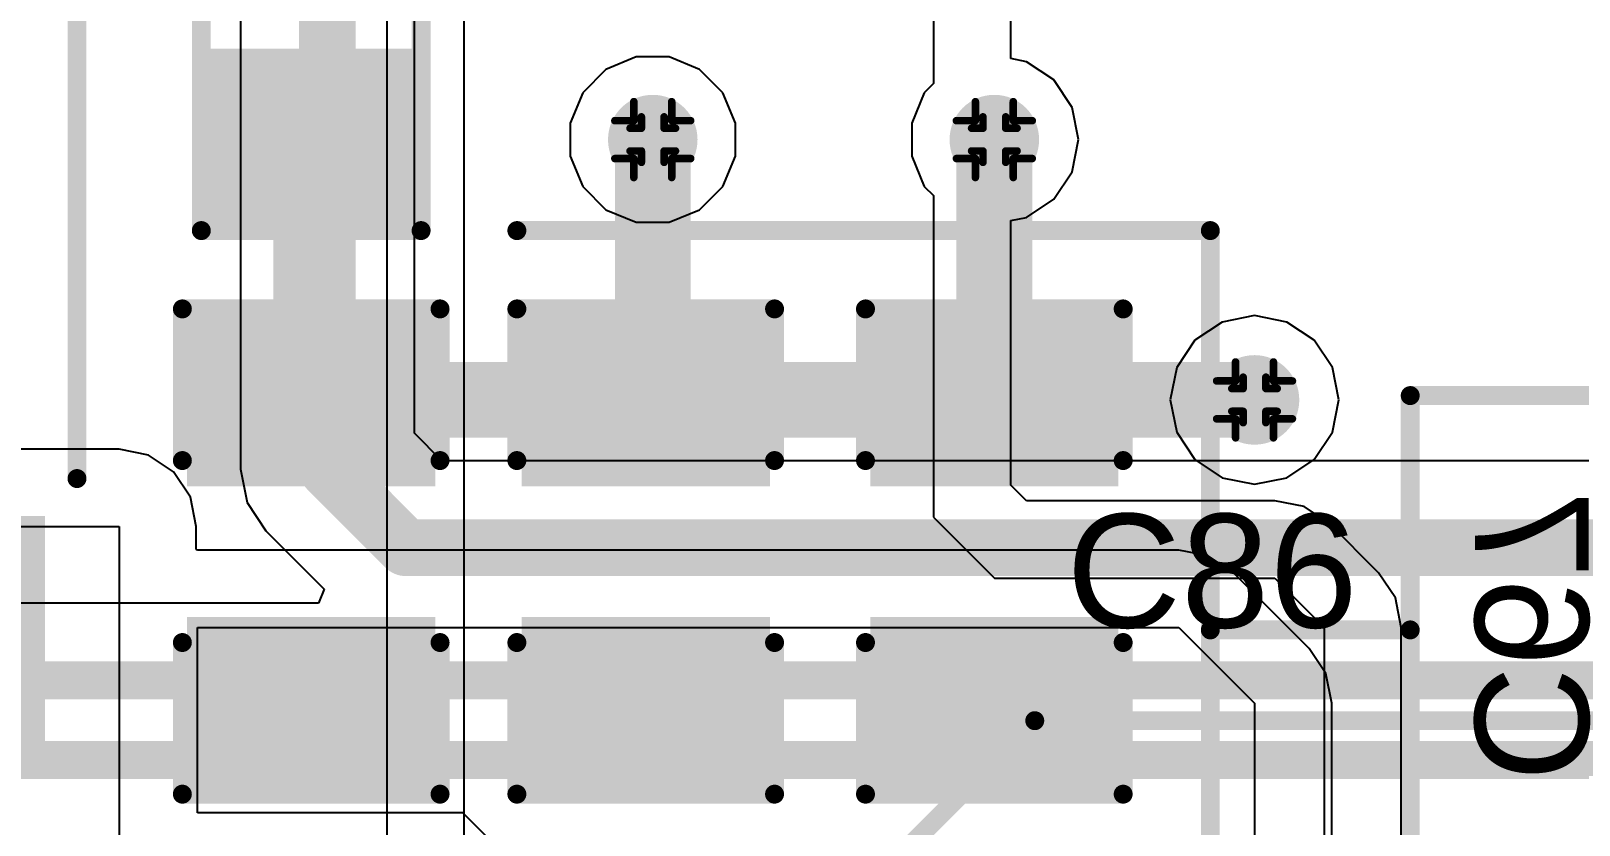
# Model space of a CAD drawing. Header units: inches. Extents: x 0 to 198, y 0 to 199.
# Drawn here: x 4.3688 to 4.7773, y 3.3179 to 3.5273 of the extents above; entities that cross this region are included whole.
import ezdxf

# ---------------------------------------------------------------- set-up
doc = ezdxf.new("R2010")
doc.units = ezdxf.units.IN
doc.header["$MEASUREMENT"] = 0
for name, color, linetype in [('Bottom Layer', 5, 'Continuous'), ('Bottom Overlay', 54, 'Continuous'), ('Bottom Paste', 16, 'Continuous'), ('Bottom Solder', 6, 'Continuous'), ('Drill Drawing', 1, 'Continuous'), ('Layer 1', 16, 'Continuous'), ('Layer 2', 76, 'Continuous'), ('Top Layer', 1, 'Continuous'), ('Top Overlay', 2, 'Continuous'), ('Via Holes', 16, 'Continuous')]:
    doc.layers.add(name, color=color, linetype=linetype)
doc.styles.add('Arial', font='', dxfattribs={"height": 0.2})
doc.styles.get('Arial').set_extended_font_data('Arial')

# ---------------------------------------------------------------- blocks, each defined once
blk = doc.blocks.new('EEEFK1J220P_1')
at = {"layer": 'Top Overlay'}
for points in [[(-0.1633858, 0.1043307, 0.005, 0.005, 0), (-0.1043307, 0.1633858, 0.005, 0.005, 0)], [(-0.1043307, 0.1633858, 0.005, 0.005, 0), (0.1633858, 0.1633858, 0.005, 0.005, 0)]]:
    blk.add_lwpolyline(points, format="xyseb", dxfattribs=at)
blk.add_lwpolyline([(-0.1055807, 0.1633858, 0.0025, 0.0025, 1), (-0.1030807, 0.1633858, 0.0025, 0.0025, 1)], format="xyseb", close=True, dxfattribs=at)
blk.add_lwpolyline([(-0.1055807, 0.1633858, 0.0025, 0.0025, 1), (-0.1030807, 0.1633858, 0.0025, 0.0025, 1)], format="xyseb", close=True, dxfattribs=at)
blk = doc.blocks.new('8_SO_P____P___B_30')
at = {"layer": 'Bottom Layer'}
for points in [[(-0.1368102, 0.0868108), (-0.0757866, 0.0868108), (-0.0757866, 0.0631888), (-0.1368102, 0.0631888)], [(0.0757878, 0.0868108), (0.1368114, 0.0868108), (0.1368114, 0.0631888), (0.0757878, 0.0631888)], [(-0.0450201, 0.0450195), (0.0450193, 0.0450195), (0.0450193, -0.0450199), (-0.0450201, -0.0450199)], [(-0.1368102, 0.0368108), (-0.0757866, 0.0368108), (-0.0757866, 0.0131888), (-0.1368102, 0.0131888)], [(0.0757878, 0.0368108), (0.1368114, 0.0368108), (0.1368114, 0.0131888), (0.0757878, 0.0131888)], [(-0.1368102, -0.0131892), (-0.0757866, -0.0131892), (-0.0757866, -0.0368112), (-0.1368102, -0.0368112)], [(0.0757878, -0.0131892), (0.1368114, -0.0131892), (0.1368114, -0.0368112), (0.0757878, -0.0368112)], [(-0.1368102, -0.0631892), (-0.0757866, -0.0631892), (-0.0757866, -0.0868112), (-0.1368102, -0.0868112)], [(0.0757878, -0.0631892), (0.1368114, -0.0631892), (0.1368114, -0.0868112), (0.0757878, -0.0868112)]]:
    blk.add_hatch(color=5, dxfattribs=at).paths.add_polyline_path(points)
at = {"layer": 'Bottom Paste'}
for points in [[(-0.1368102, 0.0868108), (-0.0757866, 0.0868108), (-0.0757866, 0.0631888), (-0.1368102, 0.0631888)], [(0.0757878, 0.0868108), (0.1368114, 0.0868108), (0.1368114, 0.0631888), (0.0757878, 0.0631888)], [(-0.0450201, 0.0450195), (0.0450193, 0.0450195), (0.0450193, -0.0450199), (-0.0450201, -0.0450199)], [(-0.1368102, 0.0368108), (-0.0757866, 0.0368108), (-0.0757866, 0.0131888), (-0.1368102, 0.0131888)], [(0.0757878, 0.0368108), (0.1368114, 0.0368108), (0.1368114, 0.0131888), (0.0757878, 0.0131888)], [(-0.1368102, -0.0131892), (-0.0757866, -0.0131892), (-0.0757866, -0.0368112), (-0.1368102, -0.0368112)], [(0.0757878, -0.0131892), (0.1368114, -0.0131892), (0.1368114, -0.0368112), (0.0757878, -0.0368112)], [(-0.1368102, -0.0631892), (-0.0757866, -0.0631892), (-0.0757866, -0.0868112), (-0.1368102, -0.0868112)], [(0.0757878, -0.0631892), (0.1368114, -0.0631892), (0.1368114, -0.0868112), (0.0757878, -0.0868112)]]:
    blk.add_hatch(color=16, dxfattribs=at).paths.add_polyline_path(points)
at = {"layer": 'Bottom Solder'}
for points in [[(-0.1395661, 0.0895667), (-0.0730307, 0.0895667), (-0.0730307, 0.0604329), (-0.1395661, 0.0604329)], [(0.0730319, 0.0895667), (0.1395673, 0.0895667), (0.1395673, 0.0604329), (0.0730319, 0.0604329)], [(-0.047776, 0.0477754), (0.0477752, 0.0477754), (0.0477752, -0.0477758), (-0.047776, -0.0477758)], [(-0.1395661, 0.0395667), (-0.0730307, 0.0395667), (-0.0730307, 0.0104329), (-0.1395661, 0.0104329)], [(0.0730319, 0.0395667), (0.1395673, 0.0395667), (0.1395673, 0.0104329), (0.0730319, 0.0104329)], [(-0.1395661, -0.0104333), (-0.0730307, -0.0104333), (-0.0730307, -0.0395671), (-0.1395661, -0.0395671)], [(0.0730319, -0.0104333), (0.1395673, -0.0104333), (0.1395673, -0.0395671), (0.0730319, -0.0395671)], [(-0.1395661, -0.0604333), (-0.0730307, -0.0604333), (-0.0730307, -0.0895671), (-0.1395661, -0.0895671)], [(0.0730319, -0.0604333), (0.1395673, -0.0604333), (0.1395673, -0.0895671), (0.0730319, -0.0895671)]]:
    blk.add_hatch(color=6, dxfattribs=at).paths.add_polyline_path(points)
at = {"layer": 'Bottom Overlay'}
for points in [[(-0.0631104, 0.0979998, 0.005, 0.005, 0), (0.0748896, 0.0979998, 0.005, 0.005, 0)], [(-0.1481644, -0.0705282, 0.005, 0.005, 0), (-0.1431644, -0.0755282, 0.005, 0.005, 0)], [(-0.1481644, -0.0705282, 0.005, 0.005, 0), (-0.1481644, -0.0805282, 0.005, 0.005, 0)], [(-0.1431644, -0.0755282, 0.005, 0.005, 0), (-0.1481644, -0.0805282, 0.005, 0.005, 0)], [(-0.0631104, -0.0980002, 0.005, 0.005, 0), (0.0748896, -0.0980002, 0.005, 0.005, 0)]]:
    blk.add_lwpolyline(points, format="xyseb", dxfattribs=at)
for points in [[(-0.0643604, 0.0979998, 0.0025, 0.0025, 1), (-0.0618604, 0.0979998, 0.0025, 0.0025, 1)], [(0.0736396, 0.0979998, 0.0025, 0.0025, 1), (0.0761396, 0.0979998, 0.0025, 0.0025, 1)], [(-0.1494144, -0.0705282, 0.0025, 0.0025, 1), (-0.1469144, -0.0705282, 0.0025, 0.0025, 1)], [(-0.1494144, -0.0705282, 0.0025, 0.0025, 1), (-0.1469144, -0.0705282, 0.0025, 0.0025, 1)], [(-0.1444144, -0.0755282, 0.0025, 0.0025, 1), (-0.1419144, -0.0755282, 0.0025, 0.0025, 1)], [(-0.1444144, -0.0755282, 0.0025, 0.0025, 1), (-0.1419144, -0.0755282, 0.0025, 0.0025, 1)], [(-0.1494144, -0.0805282, 0.0025, 0.0025, 1), (-0.1469144, -0.0805282, 0.0025, 0.0025, 1)], [(-0.1494144, -0.0805282, 0.0025, 0.0025, 1), (-0.1469144, -0.0805282, 0.0025, 0.0025, 1)], [(-0.0643604, -0.0980002, 0.0025, 0.0025, 1), (-0.0618604, -0.0980002, 0.0025, 0.0025, 1)], [(0.0736396, -0.0980002, 0.0025, 0.0025, 1), (0.0761396, -0.0980002, 0.0025, 0.0025, 1)]]:
    blk.add_lwpolyline(points, format="xyseb", close=True, dxfattribs=at)
blk = doc.blocks.new('R___0805_B_79')
at = {"layer": 'Bottom Layer'}
for points in [[(-0.0600004, 0.0249992), (-0.0200004, 0.0249992), (-0.0200004, -0.0250008), (-0.0600004, -0.0250008)], [(0.0199995, 0.0249992), (0.0599995, 0.0249992), (0.0599995, -0.0250008), (0.0199995, -0.0250008)]]:
    blk.add_hatch(color=5, dxfattribs=at).paths.add_polyline_path(points)
at = {"layer": 'Bottom Paste'}
for points in [[(-0.0600004, 0.0249992), (-0.0200004, 0.0249992), (-0.0200004, -0.0250008), (-0.0600004, -0.0250008)], [(0.0199995, 0.0249992), (0.0599995, 0.0249992), (0.0599995, -0.0250008), (0.0199995, -0.0250008)]]:
    blk.add_hatch(color=16, dxfattribs=at).paths.add_polyline_path(points)
at = {"layer": 'Bottom Solder'}
for points in [[(-0.0640004, 0.0289992), (-0.0160004, 0.0289992), (-0.0160004, -0.0290008), (-0.0640004, -0.0290008)], [(0.0159995, 0.0289992), (0.0639995, 0.0289992), (0.0639995, -0.0290008), (0.0159995, -0.0290008)]]:
    blk.add_hatch(color=6, dxfattribs=at).paths.add_polyline_path(points)
at = {"layer": 'Bottom Overlay'}
for points in [[(-0.0640005, -0.0290008, 0.005, 0.005, 0), (-0.0640004, 0.0289991, 0.005, 0.005, 0)], [(-0.0640004, 0.0289991, 0.005, 0.005, 0), (0.0639996, 0.0289992, 0.005, 0.005, 0)], [(0.0639996, -0.0290008, 0.005, 0.005, 0), (0.0639996, 0.0289992, 0.005, 0.005, 0)], [(0.0639996, -0.0290008, 0.005, 0.005, 0), (-0.0640005, -0.0290008, 0.005, 0.005, 0)]]:
    blk.add_lwpolyline(points, format="xyseb", dxfattribs=at)
for points in [[(-0.0652504, 0.0289991, 0.0025, 0.0025, 1), (-0.0627504, 0.0289991, 0.0025, 0.0025, 1)], [(-0.0652504, 0.0289991, 0.0025, 0.0025, 1), (-0.0627504, 0.0289991, 0.0025, 0.0025, 1)], [(0.0627496, 0.0289992, 0.0025, 0.0025, 1), (0.0652496, 0.0289992, 0.0025, 0.0025, 1)], [(0.0627496, 0.0289992, 0.0025, 0.0025, 1), (0.0652496, 0.0289992, 0.0025, 0.0025, 1)], [(-0.0652505, -0.0290008, 0.0025, 0.0025, 1), (-0.0627505, -0.0290008, 0.0025, 0.0025, 1)], [(-0.0652505, -0.0290008, 0.0025, 0.0025, 1), (-0.0627505, -0.0290008, 0.0025, 0.0025, 1)], [(0.0627496, -0.0290008, 0.0025, 0.0025, 1), (0.0652496, -0.0290008, 0.0025, 0.0025, 1)], [(0.0627496, -0.0290008, 0.0025, 0.0025, 1), (0.0652496, -0.0290008, 0.0025, 0.0025, 1)]]:
    blk.add_lwpolyline(points, format="xyseb", close=True, dxfattribs=at)
blk = doc.blocks.new('C___0805_B_308')
at = {"layer": 'Bottom Layer'}
for points in [[(-0.0600001, 0.0299992), (-0.0200001, 0.0299992), (-0.0200001, -0.0300008), (-0.0600001, -0.0300008)], [(0.0199998, 0.0299992), (0.0599998, 0.0299992), (0.0599998, -0.0300008), (0.0199998, -0.0300008)]]:
    blk.add_hatch(color=5, dxfattribs=at).paths.add_polyline_path(points)
at = {"layer": 'Bottom Paste'}
for points in [[(-0.0600001, 0.0299992), (-0.0200001, 0.0299992), (-0.0200001, -0.0300008), (-0.0600001, -0.0300008)], [(0.0199998, 0.0299992), (0.0599998, 0.0299992), (0.0599998, -0.0300008), (0.0199998, -0.0300008)]]:
    blk.add_hatch(color=16, dxfattribs=at).paths.add_polyline_path(points)
at = {"layer": 'Bottom Solder'}
for points in [[(-0.062756, 0.0327551), (-0.0172442, 0.0327551), (-0.0172442, -0.0327567), (-0.062756, -0.0327567)], [(0.0172439, 0.0327551), (0.0627557, 0.0327551), (0.0627557, -0.0327567), (0.0172439, -0.0327567)]]:
    blk.add_hatch(color=6, dxfattribs=at).paths.add_polyline_path(points)
at = {"layer": 'Bottom Overlay'}
for points in [[(-0.0640002, -0.0340008, 0.005, 0.005, 0), (-0.0640002, 0.0339992, 0.005, 0.005, 0)], [(-0.0240002, 0.0339992, 0.005, 0.005, 0), (-0.0640002, 0.0339992, 0.005, 0.005, 0)], [(0.0639998, 0.0339992, 0.005, 0.005, 0), (0.0239998, 0.0339992, 0.005, 0.005, 0)], [(0.0639998, -0.0340008, 0.005, 0.005, 0), (0.0639998, 0.0339992, 0.005, 0.005, 0)], [(-0.0240002, -0.0340008, 0.005, 0.005, 0), (-0.0640002, -0.0340008, 0.005, 0.005, 0)], [(0.0639998, -0.0340008, 0.005, 0.005, 0), (0.0239997, -0.0340007, 0.005, 0.005, 0)]]:
    blk.add_lwpolyline(points, format="xyseb", dxfattribs=at)
for points in [[(-0.0652502, 0.0339992, 0.0025, 0.0025, 1), (-0.0627502, 0.0339992, 0.0025, 0.0025, 1)], [(-0.0652502, 0.0339992, 0.0025, 0.0025, 1), (-0.0627502, 0.0339992, 0.0025, 0.0025, 1)], [(-0.0252502, 0.0339992, 0.0025, 0.0025, 1), (-0.0227502, 0.0339992, 0.0025, 0.0025, 1)], [(0.0227498, 0.0339992, 0.0025, 0.0025, 1), (0.0252498, 0.0339992, 0.0025, 0.0025, 1)], [(0.0627498, 0.0339992, 0.0025, 0.0025, 1), (0.0652498, 0.0339992, 0.0025, 0.0025, 1)], [(0.0627498, 0.0339992, 0.0025, 0.0025, 1), (0.0652498, 0.0339992, 0.0025, 0.0025, 1)], [(-0.0652502, -0.0340008, 0.0025, 0.0025, 1), (-0.0627502, -0.0340008, 0.0025, 0.0025, 1)], [(-0.0652502, -0.0340008, 0.0025, 0.0025, 1), (-0.0627502, -0.0340008, 0.0025, 0.0025, 1)], [(-0.0252502, -0.0340008, 0.0025, 0.0025, 1), (-0.0227502, -0.0340008, 0.0025, 0.0025, 1)], [(0.0227497, -0.0340007, 0.0025, 0.0025, 1), (0.0252497, -0.0340007, 0.0025, 0.0025, 1)], [(0.0627498, -0.0340008, 0.0025, 0.0025, 1), (0.0652498, -0.0340008, 0.0025, 0.0025, 1)], [(0.0627498, -0.0340008, 0.0025, 0.0025, 1), (0.0652498, -0.0340008, 0.0025, 0.0025, 1)]]:
    blk.add_lwpolyline(points, format="xyseb", close=True, dxfattribs=at)
blk = doc.blocks.new('C___0805_B_309')
at = {"layer": 'Bottom Layer'}
for points in [[(-0.0600011, 0.0300002), (-0.0200011, 0.0300002), (-0.0200011, -0.0299998), (-0.0600011, -0.0299998)], [(0.020001, 0.0300002), (0.060001, 0.0300002), (0.060001, -0.0299998), (0.020001, -0.0299998)]]:
    blk.add_hatch(color=5, dxfattribs=at).paths.add_polyline_path(points)
at = {"layer": 'Bottom Paste'}
for points in [[(-0.0600011, 0.0300002), (-0.0200011, 0.0300002), (-0.0200011, -0.0299998), (-0.0600011, -0.0299998)], [(0.020001, 0.0300002), (0.060001, 0.0300002), (0.060001, -0.0299998), (0.020001, -0.0299998)]]:
    blk.add_hatch(color=16, dxfattribs=at).paths.add_polyline_path(points)
at = {"layer": 'Bottom Solder'}
for points in [[(-0.062757, 0.0327561), (-0.0172452, 0.0327561), (-0.0172452, -0.0327557), (-0.062757, -0.0327557)], [(0.0172451, 0.0327561), (0.0627569, 0.0327561), (0.0627569, -0.0327557), (0.0172451, -0.0327557)]]:
    blk.add_hatch(color=6, dxfattribs=at).paths.add_polyline_path(points)
at = {"layer": 'Bottom Overlay'}
for points in [[(-0.064001, -0.0339998, 0.005, 0.005, 0), (-0.064001, 0.0340002, 0.005, 0.005, 0)], [(-0.0240009, 0.0340002, 0.005, 0.005, 0), (-0.064001, 0.0340002, 0.005, 0.005, 0)], [(0.0639991, 0.0340002, 0.005, 0.005, 0), (0.024001, 0.0340002, 0.005, 0.005, 0)], [(0.063999, -0.0339998, 0.005, 0.005, 0), (0.0639991, 0.0340002, 0.005, 0.005, 0)], [(-0.024001, -0.0339998, 0.005, 0.005, 0), (-0.064001, -0.0339998, 0.005, 0.005, 0)], [(0.063999, -0.0339998, 0.005, 0.005, 0), (0.0240011, -0.0339997, 0.005, 0.005, 0)]]:
    blk.add_lwpolyline(points, format="xyseb", dxfattribs=at)
for points in [[(-0.065251, 0.0340002, 0.0025, 0.0025, 1), (-0.062751, 0.0340002, 0.0025, 0.0025, 1)], [(-0.065251, 0.0340002, 0.0025, 0.0025, 1), (-0.062751, 0.0340002, 0.0025, 0.0025, 1)], [(-0.0252509, 0.0340002, 0.0025, 0.0025, 1), (-0.0227509, 0.0340002, 0.0025, 0.0025, 1)], [(0.022751, 0.0340002, 0.0025, 0.0025, 1), (0.025251, 0.0340002, 0.0025, 0.0025, 1)], [(0.0627491, 0.0340002, 0.0025, 0.0025, 1), (0.0652491, 0.0340002, 0.0025, 0.0025, 1)], [(0.0627491, 0.0340002, 0.0025, 0.0025, 1), (0.0652491, 0.0340002, 0.0025, 0.0025, 1)], [(-0.065251, -0.0339998, 0.0025, 0.0025, 1), (-0.062751, -0.0339998, 0.0025, 0.0025, 1)], [(-0.065251, -0.0339998, 0.0025, 0.0025, 1), (-0.062751, -0.0339998, 0.0025, 0.0025, 1)], [(-0.025251, -0.0339998, 0.0025, 0.0025, 1), (-0.022751, -0.0339998, 0.0025, 0.0025, 1)], [(0.0227511, -0.0339997, 0.0025, 0.0025, 1), (0.0252511, -0.0339997, 0.0025, 0.0025, 1)], [(0.062749, -0.0339998, 0.0025, 0.0025, 1), (0.065249, -0.0339998, 0.0025, 0.0025, 1)], [(0.062749, -0.0339998, 0.0025, 0.0025, 1), (0.065249, -0.0339998, 0.0025, 0.0025, 1)]]:
    blk.add_lwpolyline(points, format="xyseb", close=True, dxfattribs=at)
blk = doc.blocks.new('C___0805_B_310')
at = {"layer": 'Bottom Layer'}
for points in [[(-0.0599995, 0.0300002), (-0.0199995, 0.0300002), (-0.0199995, -0.0299998), (-0.0599995, -0.0299998)], [(0.0200004, 0.0300002), (0.0600004, 0.0300002), (0.0600004, -0.0299998), (0.0200004, -0.0299998)]]:
    blk.add_hatch(color=5, dxfattribs=at).paths.add_polyline_path(points)
at = {"layer": 'Bottom Paste'}
for points in [[(-0.0599995, 0.0300002), (-0.0199995, 0.0300002), (-0.0199995, -0.0299998), (-0.0599995, -0.0299998)], [(0.0200004, 0.0300002), (0.0600004, 0.0300002), (0.0600004, -0.0299998), (0.0200004, -0.0299998)]]:
    blk.add_hatch(color=16, dxfattribs=at).paths.add_polyline_path(points)
at = {"layer": 'Bottom Solder'}
for points in [[(-0.0627554, 0.0327561), (-0.0172436, 0.0327561), (-0.0172436, -0.0327557), (-0.0627554, -0.0327557)], [(0.0172445, 0.0327561), (0.0627563, 0.0327561), (0.0627563, -0.0327557), (0.0172445, -0.0327557)]]:
    blk.add_hatch(color=6, dxfattribs=at).paths.add_polyline_path(points)
at = {"layer": 'Bottom Overlay'}
for points in [[(-0.0639996, -0.0339997, 0.005, 0.005, 0), (-0.0639996, 0.0340002, 0.005, 0.005, 0)], [(-0.0239996, 0.0340002, 0.005, 0.005, 0), (-0.0639996, 0.0340002, 0.005, 0.005, 0)], [(0.0640004, 0.0340002, 0.005, 0.005, 0), (0.0240003, 0.0340002, 0.005, 0.005, 0)], [(0.0640004, -0.0339998, 0.005, 0.005, 0), (0.0640004, 0.0340002, 0.005, 0.005, 0)], [(-0.0239996, -0.0339998, 0.005, 0.005, 0), (-0.0639996, -0.0339997, 0.005, 0.005, 0)], [(0.0640004, -0.0339998, 0.005, 0.005, 0), (0.0240004, -0.0339997, 0.005, 0.005, 0)]]:
    blk.add_lwpolyline(points, format="xyseb", dxfattribs=at)
for points in [[(-0.0652496, 0.0340002, 0.0025, 0.0025, 1), (-0.0627496, 0.0340002, 0.0025, 0.0025, 1)], [(-0.0652496, 0.0340002, 0.0025, 0.0025, 1), (-0.0627496, 0.0340002, 0.0025, 0.0025, 1)], [(-0.0252496, 0.0340002, 0.0025, 0.0025, 1), (-0.0227496, 0.0340002, 0.0025, 0.0025, 1)], [(0.0227503, 0.0340002, 0.0025, 0.0025, 1), (0.0252503, 0.0340002, 0.0025, 0.0025, 1)], [(0.0627504, 0.0340002, 0.0025, 0.0025, 1), (0.0652504, 0.0340002, 0.0025, 0.0025, 1)], [(0.0627504, 0.0340002, 0.0025, 0.0025, 1), (0.0652504, 0.0340002, 0.0025, 0.0025, 1)], [(-0.0652496, -0.0339997, 0.0025, 0.0025, 1), (-0.0627496, -0.0339997, 0.0025, 0.0025, 1)], [(-0.0652496, -0.0339997, 0.0025, 0.0025, 1), (-0.0627496, -0.0339997, 0.0025, 0.0025, 1)], [(-0.0252496, -0.0339998, 0.0025, 0.0025, 1), (-0.0227496, -0.0339998, 0.0025, 0.0025, 1)], [(0.0227504, -0.0339997, 0.0025, 0.0025, 1), (0.0252504, -0.0339997, 0.0025, 0.0025, 1)], [(0.0627504, -0.0339998, 0.0025, 0.0025, 1), (0.0652504, -0.0339998, 0.0025, 0.0025, 1)], [(0.0627504, -0.0339998, 0.0025, 0.0025, 1), (0.0652504, -0.0339998, 0.0025, 0.0025, 1)]]:
    blk.add_lwpolyline(points, format="xyseb", close=True, dxfattribs=at)

msp = doc.modelspace()

# ---------------------------------------------------------------- hatches: boundary and pattern name
at = {"layer": 'Bottom Layer'}
h = msp.add_hatch(color=5, dxfattribs=at)
edge = h.paths.add_edge_path()
edge.add_arc((4.5328631, 3.4986631), 0.011811, 0, 360)
h = msp.add_hatch(color=5, dxfattribs=at)
edge = h.paths.add_edge_path()
edge.add_arc((4.623, 3.4986632), 0.011811, 0, 360)
h = msp.add_hatch(color=5, dxfattribs=at)
edge = h.paths.add_edge_path()
edge.add_arc((4.6916633, 3.4299999), 0.011811, 0, 360)
at = {"layer": 'Layer 1'}
h = msp.add_hatch(color=16, dxfattribs=at)
edge = h.paths.add_edge_path()
edge.add_arc((4.5328631, 3.4986631), 0.011811, 0, 360)
h = msp.add_hatch(color=16, dxfattribs=at)
edge = h.paths.add_edge_path()
edge.add_arc((4.623, 3.4986632), 0.011811, 0, 360)
h = msp.add_hatch(color=16, dxfattribs=at)
edge = h.paths.add_edge_path()
edge.add_arc((4.6916633, 3.4299999), 0.011811, 0, 360)
at = {"layer": 'Layer 2'}
h = msp.add_hatch(color=76, dxfattribs=at)
edge = h.paths.add_edge_path()
edge.add_arc((4.5328631, 3.4986631), 0.011811, 0, 360)
h = msp.add_hatch(color=76, dxfattribs=at)
edge = h.paths.add_edge_path()
edge.add_arc((4.623, 3.4986632), 0.011811, 0, 360)
h = msp.add_hatch(color=76, dxfattribs=at)
edge = h.paths.add_edge_path()
edge.add_arc((4.6916633, 3.4299999), 0.011811, 0, 360)
at = {"layer": 'Top Layer'}
h = msp.add_hatch(color=1, dxfattribs=at)
edge = h.paths.add_edge_path()
edge.add_arc((4.5328631, 3.4986631), 0.011811, 0, 360)
h = msp.add_hatch(color=1, dxfattribs=at)
edge = h.paths.add_edge_path()
edge.add_arc((4.623, 3.4986632), 0.011811, 0, 360)
h = msp.add_hatch(color=1, dxfattribs=at)
edge = h.paths.add_edge_path()
edge.add_arc((4.6916633, 3.4299999), 0.011811, 0, 360)
at = {"layer": 'Via Holes'}
h = msp.add_hatch(color=7, dxfattribs=at)
edge = h.paths.add_edge_path()
edge.add_arc((4.5328631, 3.4986631), 0.0059055, 0, 360)
h = msp.add_hatch(color=7, dxfattribs=at)
edge = h.paths.add_edge_path()
edge.add_arc((4.623, 3.4986632), 0.0059055, 0, 360)
h = msp.add_hatch(color=7, dxfattribs=at)
edge = h.paths.add_edge_path()
edge.add_arc((4.6916633, 3.4299999), 0.0059055, 0, 360)

# ---------------------------------------------------------------- linework, layer by layer
at = {"layer": 'Bottom Layer'}
for p, q in [((4.3920088, 3.4169695), (4.3498718, 3.4169695)), ((4.3998124, 3.4154173), (4.3920088, 3.4169695)), ((4.406428, 3.4109969), (4.3998124, 3.4154173)), ((4.4108484, 3.4043813), (4.406428, 3.4109969)), ((4.4124006, 3.3965777), (4.4108484, 3.4043813)), ((4.3461086, 3.3965777), (4.3920088, 3.3965777)), ((4.3920088, 3.3965777), (4.3920088, 3.3012751)), ((4.4124006, 3.3906592), (4.4124006, 3.3965777)), ((4.4127264, 3.3903918), (4.4124006, 3.3906592)), ((4.6716633, 3.3903918), (4.4127264, 3.3903918)), ((4.6794669, 3.3888396), (4.6716633, 3.3903918)), ((4.6860825, 3.3844192), (4.6794669, 3.3888396)), ((4.7060825, 3.3644192), (4.6860825, 3.3844192)), ((4.4127262, 3.3699999), (4.4127263, 3.37)), ((4.4127262, 3.3210931), (4.4127262, 3.3699999)), ((4.4127263, 3.37), (4.6716633, 3.37)), ((4.6716633, 3.37), (4.6916633, 3.35)), ((4.7105029, 3.3578036), (4.7060825, 3.3644192)), ((4.7120551, 3.35), (4.7105029, 3.3578036)), ((4.6916633, 3.35), (4.6916633, 3.2446633)), ((4.7120551, 3.2446633), (4.7120551, 3.35)), ((4.4827269, 3.3210931), (4.4127262, 3.3210931)), ((4.5027271, 3.3010929), (4.4827269, 3.3210931))]:
    msp.add_line(p, q, dxfattribs=at)
for points in [[(4.4427262, 3.4299998, 0.02, 0.02, 0), (4.4427262, 3.4986632, 0.02, 0.02, 0)], [(4.5328631, 3.4299998, 0.02, 0.02, 0), (4.5328631, 3.4986631, 0.02, 0.02, 0)], [(4.623, 3.4299999, 0.02, 0.02, 0), (4.623, 3.4986632, 0.02, 0.02, 0)], [(4.4427262, 3.4299998, 0.02, 0.02, 0), (4.5328631, 3.4299998, 0.02, 0.02, 0)], [(4.5328631, 3.4299998, 0.02, 0.02, 0), (4.6229999, 3.4299998, 0.02, 0.02, 0)], [(4.6229999, 3.4299998, 0.02, 0.02, 0), (4.623, 3.4299999, 0.02, 0.02, 0)], [(4.623, 3.4299999, 0.02, 0.02, 0), (4.6916633, 3.4299999, 0.02, 0.02, 0)]]:
    msp.add_lwpolyline(points, format="xyseb", dxfattribs=at)
for points in [[(4.4377262, 3.4986632, 0.01, 0.01, 1), (4.4477262, 3.4986632, 0.01, 0.01, 1)], [(4.5278631, 3.4986631, 0.01, 0.01, 1), (4.5378631, 3.4986631, 0.01, 0.01, 1)], [(4.618, 3.4986632, 0.01, 0.01, 1), (4.628, 3.4986632, 0.01, 0.01, 1)], [(4.4377262, 3.4299998, 0.01, 0.01, 1), (4.4477262, 3.4299998, 0.01, 0.01, 1)], [(4.4377262, 3.4299998, 0.01, 0.01, 1), (4.4477262, 3.4299998, 0.01, 0.01, 1)], [(4.5278631, 3.4299998, 0.01, 0.01, 1), (4.5378631, 3.4299998, 0.01, 0.01, 1)], [(4.5278631, 3.4299998, 0.01, 0.01, 1), (4.5378631, 3.4299998, 0.01, 0.01, 1)], [(4.5278631, 3.4299998, 0.01, 0.01, 1), (4.5378631, 3.4299998, 0.01, 0.01, 1)], [(4.6179999, 3.4299998, 0.01, 0.01, 1), (4.6279999, 3.4299998, 0.01, 0.01, 1)], [(4.6179999, 3.4299998, 0.01, 0.01, 1), (4.6279999, 3.4299998, 0.01, 0.01, 1)], [(4.618, 3.4299999, 0.01, 0.01, 1), (4.628, 3.4299999, 0.01, 0.01, 1)], [(4.618, 3.4299999, 0.01, 0.01, 1), (4.628, 3.4299999, 0.01, 0.01, 1)], [(4.618, 3.4299999, 0.01, 0.01, 1), (4.628, 3.4299999, 0.01, 0.01, 1)], [(4.6866633, 3.4299999, 0.01, 0.01, 1), (4.6966633, 3.4299999, 0.01, 0.01, 1)]]:
    msp.add_lwpolyline(points, format="xyseb", close=True, dxfattribs=at)
at = {"layer": 'Bottom Overlay'}
for points in [[(4.497, 3.4746631, 0.005, 0.005, 0), (4.68, 3.4746631, 0.005, 0.005, 0)], [(4.68, 3.31, 0.005, 0.005, 0), (4.68, 3.4746631, 0.005, 0.005, 0)], [(4.7327496, 3.4311391, 0.005, 0.005, 0), (4.9027496, 3.4311391, 0.005, 0.005, 0)], [(4.7327496, 3.3111391, 0.005, 0.005, 0), (4.7327496, 3.4311391, 0.005, 0.005, 0)], [(4.68, 3.3693263, 0.005, 0.005, 0), (4.7327496, 3.3693263, 0.005, 0.005, 0)]]:
    msp.add_lwpolyline(points, format="xyseb", dxfattribs=at)
for points in [[(4.49575, 3.4746631, 0.0025, 0.0025, 1), (4.49825, 3.4746631, 0.0025, 0.0025, 1)], [(4.67875, 3.4746631, 0.0025, 0.0025, 1), (4.68125, 3.4746631, 0.0025, 0.0025, 1)], [(4.67875, 3.4746631, 0.0025, 0.0025, 1), (4.68125, 3.4746631, 0.0025, 0.0025, 1)], [(4.7314996, 3.4311391, 0.0025, 0.0025, 1), (4.7339996, 3.4311391, 0.0025, 0.0025, 1)], [(4.7314996, 3.4311391, 0.0025, 0.0025, 1), (4.7339996, 3.4311391, 0.0025, 0.0025, 1)], [(4.67875, 3.3693263, 0.0025, 0.0025, 1), (4.68125, 3.3693263, 0.0025, 0.0025, 1)], [(4.7314996, 3.3693263, 0.0025, 0.0025, 1), (4.7339996, 3.3693263, 0.0025, 0.0025, 1)]]:
    msp.add_lwpolyline(points, format="xyseb", close=True, dxfattribs=at)
at = {"layer": 'Drill Drawing'}
for points in [[(4.5278631, 3.5036631, 0.002, 0.002, 0), (4.5278631, 3.5086631, 0.002, 0.002, 0)], [(4.5278631, 3.5086631, 0.002, 0.002, 0), (4.5378631, 3.5086631, 0.002, 0.002, 0)], [(4.5378631, 3.5036631, 0.002, 0.002, 0), (4.5378631, 3.5086631, 0.002, 0.002, 0)], [(4.618, 3.5036632, 0.002, 0.002, 0), (4.618, 3.5086632, 0.002, 0.002, 0)], [(4.618, 3.5086632, 0.002, 0.002, 0), (4.628, 3.5086632, 0.002, 0.002, 0)], [(4.628, 3.5036632, 0.002, 0.002, 0), (4.628, 3.5086632, 0.002, 0.002, 0)], [(4.5298631, 3.5016631, 0.002, 0.002, 0), (4.5298631, 3.5046631, 0.002, 0.002, 0)], [(4.5298631, 3.5046631, 0.002, 0.002, 0), (4.5358631, 3.5046631, 0.002, 0.002, 0)], [(4.5358631, 3.5016631, 0.002, 0.002, 0), (4.5358631, 3.5046631, 0.002, 0.002, 0)], [(4.62, 3.5016632, 0.002, 0.002, 0), (4.62, 3.5046632, 0.002, 0.002, 0)], [(4.62, 3.5046632, 0.002, 0.002, 0), (4.626, 3.5046632, 0.002, 0.002, 0)], [(4.626, 3.5016632, 0.002, 0.002, 0), (4.626, 3.5046632, 0.002, 0.002, 0)], [(4.5228631, 3.4936631, 0.002, 0.002, 0), (4.5228631, 3.5036631, 0.002, 0.002, 0)], [(4.5228631, 3.5036631, 0.002, 0.002, 0), (4.5278631, 3.5036631, 0.002, 0.002, 0)], [(4.5268631, 3.4956631, 0.002, 0.002, 0), (4.5268631, 3.5016631, 0.002, 0.002, 0)], [(4.5268631, 3.5016631, 0.002, 0.002, 0), (4.5298631, 3.5016631, 0.002, 0.002, 0)], [(4.5358631, 3.5016631, 0.002, 0.002, 0), (4.5388631, 3.5016631, 0.002, 0.002, 0)], [(4.5378631, 3.5036631, 0.002, 0.002, 0), (4.5428631, 3.5036631, 0.002, 0.002, 0)], [(4.5388631, 3.4956631, 0.002, 0.002, 0), (4.5388631, 3.5016631, 0.002, 0.002, 0)], [(4.5428631, 3.4936631, 0.002, 0.002, 0), (4.5428631, 3.5036631, 0.002, 0.002, 0)], [(4.613, 3.4936632, 0.002, 0.002, 0), (4.613, 3.5036632, 0.002, 0.002, 0)], [(4.613, 3.5036632, 0.002, 0.002, 0), (4.618, 3.5036632, 0.002, 0.002, 0)], [(4.617, 3.4956632, 0.002, 0.002, 0), (4.617, 3.5016632, 0.002, 0.002, 0)], [(4.617, 3.5016632, 0.002, 0.002, 0), (4.62, 3.5016632, 0.002, 0.002, 0)], [(4.626, 3.5016632, 0.002, 0.002, 0), (4.629, 3.5016632, 0.002, 0.002, 0)], [(4.628, 3.5036632, 0.002, 0.002, 0), (4.633, 3.5036632, 0.002, 0.002, 0)], [(4.629, 3.4956632, 0.002, 0.002, 0), (4.629, 3.5016632, 0.002, 0.002, 0)], [(4.633, 3.4936632, 0.002, 0.002, 0), (4.633, 3.5036632, 0.002, 0.002, 0)], [(4.5228631, 3.4936631, 0.002, 0.002, 0), (4.5278631, 3.4936631, 0.002, 0.002, 0)], [(4.5268631, 3.4956631, 0.002, 0.002, 0), (4.5298631, 3.4956631, 0.002, 0.002, 0)], [(4.5278631, 3.4886631, 0.002, 0.002, 0), (4.5278631, 3.4936631, 0.002, 0.002, 0)], [(4.5298631, 3.4926631, 0.002, 0.002, 0), (4.5298631, 3.4956631, 0.002, 0.002, 0)], [(4.5298631, 3.4926631, 0.002, 0.002, 0), (4.5358631, 3.4926631, 0.002, 0.002, 0)], [(4.5358631, 3.4956631, 0.002, 0.002, 0), (4.5388631, 3.4956631, 0.002, 0.002, 0)], [(4.5358631, 3.4926631, 0.002, 0.002, 0), (4.5358631, 3.4956631, 0.002, 0.002, 0)], [(4.5378631, 3.4936631, 0.002, 0.002, 0), (4.5428631, 3.4936631, 0.002, 0.002, 0)], [(4.5378631, 3.4886631, 0.002, 0.002, 0), (4.5378631, 3.4936631, 0.002, 0.002, 0)], [(4.613, 3.4936632, 0.002, 0.002, 0), (4.618, 3.4936632, 0.002, 0.002, 0)], [(4.617, 3.4956632, 0.002, 0.002, 0), (4.62, 3.4956632, 0.002, 0.002, 0)], [(4.618, 3.4886632, 0.002, 0.002, 0), (4.618, 3.4936632, 0.002, 0.002, 0)], [(4.62, 3.4926632, 0.002, 0.002, 0), (4.62, 3.4956632, 0.002, 0.002, 0)], [(4.62, 3.4926632, 0.002, 0.002, 0), (4.626, 3.4926632, 0.002, 0.002, 0)], [(4.626, 3.4956632, 0.002, 0.002, 0), (4.629, 3.4956632, 0.002, 0.002, 0)], [(4.626, 3.4926632, 0.002, 0.002, 0), (4.626, 3.4956632, 0.002, 0.002, 0)], [(4.628, 3.4936632, 0.002, 0.002, 0), (4.633, 3.4936632, 0.002, 0.002, 0)], [(4.628, 3.4886632, 0.002, 0.002, 0), (4.628, 3.4936632, 0.002, 0.002, 0)], [(4.5278631, 3.4886631, 0.002, 0.002, 0), (4.5378631, 3.4886631, 0.002, 0.002, 0)], [(4.618, 3.4886632, 0.002, 0.002, 0), (4.628, 3.4886632, 0.002, 0.002, 0)], [(4.6866633, 3.4349999, 0.002, 0.002, 0), (4.6866633, 3.4399999, 0.002, 0.002, 0)], [(4.6866633, 3.4399999, 0.002, 0.002, 0), (4.6966633, 3.4399999, 0.002, 0.002, 0)], [(4.6966633, 3.4349999, 0.002, 0.002, 0), (4.6966633, 3.4399999, 0.002, 0.002, 0)], [(4.6816633, 3.4249999, 0.002, 0.002, 0), (4.6816633, 3.4349999, 0.002, 0.002, 0)], [(4.6816633, 3.4349999, 0.002, 0.002, 0), (4.6866633, 3.4349999, 0.002, 0.002, 0)], [(4.6886633, 3.4329999, 0.002, 0.002, 0), (4.6886633, 3.4359999, 0.002, 0.002, 0)], [(4.6886633, 3.4359999, 0.002, 0.002, 0), (4.6946633, 3.4359999, 0.002, 0.002, 0)], [(4.6946633, 3.4329999, 0.002, 0.002, 0), (4.6946633, 3.4359999, 0.002, 0.002, 0)], [(4.6966633, 3.4349999, 0.002, 0.002, 0), (4.7016633, 3.4349999, 0.002, 0.002, 0)], [(4.7016633, 3.4249999, 0.002, 0.002, 0), (4.7016633, 3.4349999, 0.002, 0.002, 0)], [(4.6856633, 3.4269999, 0.002, 0.002, 0), (4.6856633, 3.4329999, 0.002, 0.002, 0)], [(4.6856633, 3.4329999, 0.002, 0.002, 0), (4.6886633, 3.4329999, 0.002, 0.002, 0)], [(4.6946633, 3.4329999, 0.002, 0.002, 0), (4.6976633, 3.4329999, 0.002, 0.002, 0)], [(4.6976633, 3.4269999, 0.002, 0.002, 0), (4.6976633, 3.4329999, 0.002, 0.002, 0)], [(4.6856633, 3.4269999, 0.002, 0.002, 0), (4.6886633, 3.4269999, 0.002, 0.002, 0)], [(4.6886633, 3.4239999, 0.002, 0.002, 0), (4.6886633, 3.4269999, 0.002, 0.002, 0)], [(4.6946633, 3.4269999, 0.002, 0.002, 0), (4.6976633, 3.4269999, 0.002, 0.002, 0)], [(4.6946633, 3.4239999, 0.002, 0.002, 0), (4.6946633, 3.4269999, 0.002, 0.002, 0)], [(4.6816633, 3.4249999, 0.002, 0.002, 0), (4.6866633, 3.4249999, 0.002, 0.002, 0)], [(4.6866633, 3.4199999, 0.002, 0.002, 0), (4.6866633, 3.4249999, 0.002, 0.002, 0)], [(4.6886633, 3.4239999, 0.002, 0.002, 0), (4.6946633, 3.4239999, 0.002, 0.002, 0)], [(4.6966633, 3.4249999, 0.002, 0.002, 0), (4.7016633, 3.4249999, 0.002, 0.002, 0)], [(4.6966633, 3.4199999, 0.002, 0.002, 0), (4.6966633, 3.4249999, 0.002, 0.002, 0)], [(4.6866633, 3.4199999, 0.002, 0.002, 0), (4.6966633, 3.4199999, 0.002, 0.002, 0)]]:
    msp.add_lwpolyline(points, format="xyseb", dxfattribs=at)
for points in [[(4.5273631, 3.5086631, 0.001, 0.001, 1), (4.5283631, 3.5086631, 0.001, 0.001, 1)], [(4.5273631, 3.5086631, 0.001, 0.001, 1), (4.5283631, 3.5086631, 0.001, 0.001, 1)], [(4.5373631, 3.5086631, 0.001, 0.001, 1), (4.5383631, 3.5086631, 0.001, 0.001, 1)], [(4.5373631, 3.5086631, 0.001, 0.001, 1), (4.5383631, 3.5086631, 0.001, 0.001, 1)], [(4.6175, 3.5086632, 0.001, 0.001, 1), (4.6185, 3.5086632, 0.001, 0.001, 1)], [(4.6175, 3.5086632, 0.001, 0.001, 1), (4.6185, 3.5086632, 0.001, 0.001, 1)], [(4.6275, 3.5086632, 0.001, 0.001, 1), (4.6285, 3.5086632, 0.001, 0.001, 1)], [(4.6275, 3.5086632, 0.001, 0.001, 1), (4.6285, 3.5086632, 0.001, 0.001, 1)], [(4.5293631, 3.5046631, 0.001, 0.001, 1), (4.5303631, 3.5046631, 0.001, 0.001, 1)], [(4.5293631, 3.5046631, 0.001, 0.001, 1), (4.5303631, 3.5046631, 0.001, 0.001, 1)], [(4.5353631, 3.5046631, 0.001, 0.001, 1), (4.5363631, 3.5046631, 0.001, 0.001, 1)], [(4.5353631, 3.5046631, 0.001, 0.001, 1), (4.5363631, 3.5046631, 0.001, 0.001, 1)], [(4.6195, 3.5046632, 0.001, 0.001, 1), (4.6205, 3.5046632, 0.001, 0.001, 1)], [(4.6195, 3.5046632, 0.001, 0.001, 1), (4.6205, 3.5046632, 0.001, 0.001, 1)], [(4.6255, 3.5046632, 0.001, 0.001, 1), (4.6265, 3.5046632, 0.001, 0.001, 1)], [(4.6255, 3.5046632, 0.001, 0.001, 1), (4.6265, 3.5046632, 0.001, 0.001, 1)], [(4.5223631, 3.5036631, 0.001, 0.001, 1), (4.5233631, 3.5036631, 0.001, 0.001, 1)], [(4.5223631, 3.5036631, 0.001, 0.001, 1), (4.5233631, 3.5036631, 0.001, 0.001, 1)], [(4.5263631, 3.5016631, 0.001, 0.001, 1), (4.5273631, 3.5016631, 0.001, 0.001, 1)], [(4.5263631, 3.5016631, 0.001, 0.001, 1), (4.5273631, 3.5016631, 0.001, 0.001, 1)], [(4.5273631, 3.5036631, 0.001, 0.001, 1), (4.5283631, 3.5036631, 0.001, 0.001, 1)], [(4.5273631, 3.5036631, 0.001, 0.001, 1), (4.5283631, 3.5036631, 0.001, 0.001, 1)], [(4.5293631, 3.5016631, 0.001, 0.001, 1), (4.5303631, 3.5016631, 0.001, 0.001, 1)], [(4.5293631, 3.5016631, 0.001, 0.001, 1), (4.5303631, 3.5016631, 0.001, 0.001, 1)], [(4.5353631, 3.5016631, 0.001, 0.001, 1), (4.5363631, 3.5016631, 0.001, 0.001, 1)], [(4.5353631, 3.5016631, 0.001, 0.001, 1), (4.5363631, 3.5016631, 0.001, 0.001, 1)], [(4.5373631, 3.5036631, 0.001, 0.001, 1), (4.5383631, 3.5036631, 0.001, 0.001, 1)], [(4.5373631, 3.5036631, 0.001, 0.001, 1), (4.5383631, 3.5036631, 0.001, 0.001, 1)], [(4.5383631, 3.5016631, 0.001, 0.001, 1), (4.5393631, 3.5016631, 0.001, 0.001, 1)], [(4.5383631, 3.5016631, 0.001, 0.001, 1), (4.5393631, 3.5016631, 0.001, 0.001, 1)], [(4.5423631, 3.5036631, 0.001, 0.001, 1), (4.5433631, 3.5036631, 0.001, 0.001, 1)], [(4.5423631, 3.5036631, 0.001, 0.001, 1), (4.5433631, 3.5036631, 0.001, 0.001, 1)], [(4.6125, 3.5036632, 0.001, 0.001, 1), (4.6135, 3.5036632, 0.001, 0.001, 1)], [(4.6125, 3.5036632, 0.001, 0.001, 1), (4.6135, 3.5036632, 0.001, 0.001, 1)], [(4.6165, 3.5016632, 0.001, 0.001, 1), (4.6175, 3.5016632, 0.001, 0.001, 1)], [(4.6165, 3.5016632, 0.001, 0.001, 1), (4.6175, 3.5016632, 0.001, 0.001, 1)], [(4.6175, 3.5036632, 0.001, 0.001, 1), (4.6185, 3.5036632, 0.001, 0.001, 1)], [(4.6175, 3.5036632, 0.001, 0.001, 1), (4.6185, 3.5036632, 0.001, 0.001, 1)], [(4.6195, 3.5016632, 0.001, 0.001, 1), (4.6205, 3.5016632, 0.001, 0.001, 1)], [(4.6195, 3.5016632, 0.001, 0.001, 1), (4.6205, 3.5016632, 0.001, 0.001, 1)], [(4.6255, 3.5016632, 0.001, 0.001, 1), (4.6265, 3.5016632, 0.001, 0.001, 1)], [(4.6255, 3.5016632, 0.001, 0.001, 1), (4.6265, 3.5016632, 0.001, 0.001, 1)], [(4.6275, 3.5036632, 0.001, 0.001, 1), (4.6285, 3.5036632, 0.001, 0.001, 1)], [(4.6275, 3.5036632, 0.001, 0.001, 1), (4.6285, 3.5036632, 0.001, 0.001, 1)], [(4.6285, 3.5016632, 0.001, 0.001, 1), (4.6295, 3.5016632, 0.001, 0.001, 1)], [(4.6285, 3.5016632, 0.001, 0.001, 1), (4.6295, 3.5016632, 0.001, 0.001, 1)], [(4.6325, 3.5036632, 0.001, 0.001, 1), (4.6335, 3.5036632, 0.001, 0.001, 1)], [(4.6325, 3.5036632, 0.001, 0.001, 1), (4.6335, 3.5036632, 0.001, 0.001, 1)], [(4.5223631, 3.4936631, 0.001, 0.001, 1), (4.5233631, 3.4936631, 0.001, 0.001, 1)], [(4.5223631, 3.4936631, 0.001, 0.001, 1), (4.5233631, 3.4936631, 0.001, 0.001, 1)], [(4.5263631, 3.4956631, 0.001, 0.001, 1), (4.5273631, 3.4956631, 0.001, 0.001, 1)], [(4.5263631, 3.4956631, 0.001, 0.001, 1), (4.5273631, 3.4956631, 0.001, 0.001, 1)], [(4.5273631, 3.4936631, 0.001, 0.001, 1), (4.5283631, 3.4936631, 0.001, 0.001, 1)], [(4.5273631, 3.4936631, 0.001, 0.001, 1), (4.5283631, 3.4936631, 0.001, 0.001, 1)], [(4.5293631, 3.4956631, 0.001, 0.001, 1), (4.5303631, 3.4956631, 0.001, 0.001, 1)], [(4.5293631, 3.4956631, 0.001, 0.001, 1), (4.5303631, 3.4956631, 0.001, 0.001, 1)], [(4.5293631, 3.4926631, 0.001, 0.001, 1), (4.5303631, 3.4926631, 0.001, 0.001, 1)], [(4.5293631, 3.4926631, 0.001, 0.001, 1), (4.5303631, 3.4926631, 0.001, 0.001, 1)], [(4.5353631, 3.4956631, 0.001, 0.001, 1), (4.5363631, 3.4956631, 0.001, 0.001, 1)], [(4.5353631, 3.4956631, 0.001, 0.001, 1), (4.5363631, 3.4956631, 0.001, 0.001, 1)], [(4.5353631, 3.4926631, 0.001, 0.001, 1), (4.5363631, 3.4926631, 0.001, 0.001, 1)], [(4.5353631, 3.4926631, 0.001, 0.001, 1), (4.5363631, 3.4926631, 0.001, 0.001, 1)], [(4.5373631, 3.4936631, 0.001, 0.001, 1), (4.5383631, 3.4936631, 0.001, 0.001, 1)], [(4.5373631, 3.4936631, 0.001, 0.001, 1), (4.5383631, 3.4936631, 0.001, 0.001, 1)], [(4.5383631, 3.4956631, 0.001, 0.001, 1), (4.5393631, 3.4956631, 0.001, 0.001, 1)], [(4.5383631, 3.4956631, 0.001, 0.001, 1), (4.5393631, 3.4956631, 0.001, 0.001, 1)], [(4.5423631, 3.4936631, 0.001, 0.001, 1), (4.5433631, 3.4936631, 0.001, 0.001, 1)], [(4.5423631, 3.4936631, 0.001, 0.001, 1), (4.5433631, 3.4936631, 0.001, 0.001, 1)], [(4.6125, 3.4936632, 0.001, 0.001, 1), (4.6135, 3.4936632, 0.001, 0.001, 1)], [(4.6125, 3.4936632, 0.001, 0.001, 1), (4.6135, 3.4936632, 0.001, 0.001, 1)], [(4.6165, 3.4956632, 0.001, 0.001, 1), (4.6175, 3.4956632, 0.001, 0.001, 1)], [(4.6165, 3.4956632, 0.001, 0.001, 1), (4.6175, 3.4956632, 0.001, 0.001, 1)], [(4.6175, 3.4936632, 0.001, 0.001, 1), (4.6185, 3.4936632, 0.001, 0.001, 1)], [(4.6175, 3.4936632, 0.001, 0.001, 1), (4.6185, 3.4936632, 0.001, 0.001, 1)], [(4.6195, 3.4956632, 0.001, 0.001, 1), (4.6205, 3.4956632, 0.001, 0.001, 1)], [(4.6195, 3.4956632, 0.001, 0.001, 1), (4.6205, 3.4956632, 0.001, 0.001, 1)], [(4.6195, 3.4926632, 0.001, 0.001, 1), (4.6205, 3.4926632, 0.001, 0.001, 1)], [(4.6195, 3.4926632, 0.001, 0.001, 1), (4.6205, 3.4926632, 0.001, 0.001, 1)], [(4.6255, 3.4956632, 0.001, 0.001, 1), (4.6265, 3.4956632, 0.001, 0.001, 1)], [(4.6255, 3.4956632, 0.001, 0.001, 1), (4.6265, 3.4956632, 0.001, 0.001, 1)], [(4.6255, 3.4926632, 0.001, 0.001, 1), (4.6265, 3.4926632, 0.001, 0.001, 1)], [(4.6255, 3.4926632, 0.001, 0.001, 1), (4.6265, 3.4926632, 0.001, 0.001, 1)], [(4.6275, 3.4936632, 0.001, 0.001, 1), (4.6285, 3.4936632, 0.001, 0.001, 1)], [(4.6275, 3.4936632, 0.001, 0.001, 1), (4.6285, 3.4936632, 0.001, 0.001, 1)], [(4.6285, 3.4956632, 0.001, 0.001, 1), (4.6295, 3.4956632, 0.001, 0.001, 1)], [(4.6285, 3.4956632, 0.001, 0.001, 1), (4.6295, 3.4956632, 0.001, 0.001, 1)], [(4.6325, 3.4936632, 0.001, 0.001, 1), (4.6335, 3.4936632, 0.001, 0.001, 1)], [(4.6325, 3.4936632, 0.001, 0.001, 1), (4.6335, 3.4936632, 0.001, 0.001, 1)], [(4.5273631, 3.4886631, 0.001, 0.001, 1), (4.5283631, 3.4886631, 0.001, 0.001, 1)], [(4.5273631, 3.4886631, 0.001, 0.001, 1), (4.5283631, 3.4886631, 0.001, 0.001, 1)], [(4.5373631, 3.4886631, 0.001, 0.001, 1), (4.5383631, 3.4886631, 0.001, 0.001, 1)], [(4.5373631, 3.4886631, 0.001, 0.001, 1), (4.5383631, 3.4886631, 0.001, 0.001, 1)], [(4.6175, 3.4886632, 0.001, 0.001, 1), (4.6185, 3.4886632, 0.001, 0.001, 1)], [(4.6175, 3.4886632, 0.001, 0.001, 1), (4.6185, 3.4886632, 0.001, 0.001, 1)], [(4.6275, 3.4886632, 0.001, 0.001, 1), (4.6285, 3.4886632, 0.001, 0.001, 1)], [(4.6275, 3.4886632, 0.001, 0.001, 1), (4.6285, 3.4886632, 0.001, 0.001, 1)], [(4.6861633, 3.4399999, 0.001, 0.001, 1), (4.6871633, 3.4399999, 0.001, 0.001, 1)], [(4.6861633, 3.4399999, 0.001, 0.001, 1), (4.6871633, 3.4399999, 0.001, 0.001, 1)], [(4.6961633, 3.4399999, 0.001, 0.001, 1), (4.6971633, 3.4399999, 0.001, 0.001, 1)], [(4.6961633, 3.4399999, 0.001, 0.001, 1), (4.6971633, 3.4399999, 0.001, 0.001, 1)], [(4.6811633, 3.4349999, 0.001, 0.001, 1), (4.6821633, 3.4349999, 0.001, 0.001, 1)], [(4.6811633, 3.4349999, 0.001, 0.001, 1), (4.6821633, 3.4349999, 0.001, 0.001, 1)], [(4.6861633, 3.4349999, 0.001, 0.001, 1), (4.6871633, 3.4349999, 0.001, 0.001, 1)], [(4.6861633, 3.4349999, 0.001, 0.001, 1), (4.6871633, 3.4349999, 0.001, 0.001, 1)], [(4.6881633, 3.4359999, 0.001, 0.001, 1), (4.6891633, 3.4359999, 0.001, 0.001, 1)], [(4.6881633, 3.4359999, 0.001, 0.001, 1), (4.6891633, 3.4359999, 0.001, 0.001, 1)], [(4.6941633, 3.4359999, 0.001, 0.001, 1), (4.6951633, 3.4359999, 0.001, 0.001, 1)], [(4.6941633, 3.4359999, 0.001, 0.001, 1), (4.6951633, 3.4359999, 0.001, 0.001, 1)], [(4.6961633, 3.4349999, 0.001, 0.001, 1), (4.6971633, 3.4349999, 0.001, 0.001, 1)], [(4.6961633, 3.4349999, 0.001, 0.001, 1), (4.6971633, 3.4349999, 0.001, 0.001, 1)], [(4.7011633, 3.4349999, 0.001, 0.001, 1), (4.7021633, 3.4349999, 0.001, 0.001, 1)], [(4.7011633, 3.4349999, 0.001, 0.001, 1), (4.7021633, 3.4349999, 0.001, 0.001, 1)], [(4.6851633, 3.4329999, 0.001, 0.001, 1), (4.6861633, 3.4329999, 0.001, 0.001, 1)], [(4.6851633, 3.4329999, 0.001, 0.001, 1), (4.6861633, 3.4329999, 0.001, 0.001, 1)], [(4.6881633, 3.4329999, 0.001, 0.001, 1), (4.6891633, 3.4329999, 0.001, 0.001, 1)], [(4.6881633, 3.4329999, 0.001, 0.001, 1), (4.6891633, 3.4329999, 0.001, 0.001, 1)], [(4.6941633, 3.4329999, 0.001, 0.001, 1), (4.6951633, 3.4329999, 0.001, 0.001, 1)], [(4.6941633, 3.4329999, 0.001, 0.001, 1), (4.6951633, 3.4329999, 0.001, 0.001, 1)], [(4.6971633, 3.4329999, 0.001, 0.001, 1), (4.6981633, 3.4329999, 0.001, 0.001, 1)], [(4.6971633, 3.4329999, 0.001, 0.001, 1), (4.6981633, 3.4329999, 0.001, 0.001, 1)], [(4.6851633, 3.4269999, 0.001, 0.001, 1), (4.6861633, 3.4269999, 0.001, 0.001, 1)], [(4.6851633, 3.4269999, 0.001, 0.001, 1), (4.6861633, 3.4269999, 0.001, 0.001, 1)], [(4.6881633, 3.4269999, 0.001, 0.001, 1), (4.6891633, 3.4269999, 0.001, 0.001, 1)], [(4.6881633, 3.4269999, 0.001, 0.001, 1), (4.6891633, 3.4269999, 0.001, 0.001, 1)], [(4.6941633, 3.4269999, 0.001, 0.001, 1), (4.6951633, 3.4269999, 0.001, 0.001, 1)], [(4.6941633, 3.4269999, 0.001, 0.001, 1), (4.6951633, 3.4269999, 0.001, 0.001, 1)], [(4.6971633, 3.4269999, 0.001, 0.001, 1), (4.6981633, 3.4269999, 0.001, 0.001, 1)], [(4.6971633, 3.4269999, 0.001, 0.001, 1), (4.6981633, 3.4269999, 0.001, 0.001, 1)], [(4.6811633, 3.4249999, 0.001, 0.001, 1), (4.6821633, 3.4249999, 0.001, 0.001, 1)], [(4.6811633, 3.4249999, 0.001, 0.001, 1), (4.6821633, 3.4249999, 0.001, 0.001, 1)], [(4.6861633, 3.4249999, 0.001, 0.001, 1), (4.6871633, 3.4249999, 0.001, 0.001, 1)], [(4.6861633, 3.4249999, 0.001, 0.001, 1), (4.6871633, 3.4249999, 0.001, 0.001, 1)], [(4.6881633, 3.4239999, 0.001, 0.001, 1), (4.6891633, 3.4239999, 0.001, 0.001, 1)], [(4.6881633, 3.4239999, 0.001, 0.001, 1), (4.6891633, 3.4239999, 0.001, 0.001, 1)], [(4.6941633, 3.4239999, 0.001, 0.001, 1), (4.6951633, 3.4239999, 0.001, 0.001, 1)], [(4.6941633, 3.4239999, 0.001, 0.001, 1), (4.6951633, 3.4239999, 0.001, 0.001, 1)], [(4.6961633, 3.4249999, 0.001, 0.001, 1), (4.6971633, 3.4249999, 0.001, 0.001, 1)], [(4.6961633, 3.4249999, 0.001, 0.001, 1), (4.6971633, 3.4249999, 0.001, 0.001, 1)], [(4.7011633, 3.4249999, 0.001, 0.001, 1), (4.7021633, 3.4249999, 0.001, 0.001, 1)], [(4.7011633, 3.4249999, 0.001, 0.001, 1), (4.7021633, 3.4249999, 0.001, 0.001, 1)], [(4.6861633, 3.4199999, 0.001, 0.001, 1), (4.6871633, 3.4199999, 0.001, 0.001, 1)], [(4.6861633, 3.4199999, 0.001, 0.001, 1), (4.6871633, 3.4199999, 0.001, 0.001, 1)], [(4.6961633, 3.4199999, 0.001, 0.001, 1), (4.6971633, 3.4199999, 0.001, 0.001, 1)], [(4.6961633, 3.4199999, 0.001, 0.001, 1), (4.6971633, 3.4199999, 0.001, 0.001, 1)]]:
    msp.add_lwpolyline(points, format="xyseb", close=True, dxfattribs=at)
at = {"layer": 'Layer 2'}
for p, q in [((4.6069394, 3.9043105), (4.6069394, 3.513448)), ((4.6273312, 3.52004), (4.6273312, 3.9043105)), ((4.4627271, 3.602265), (4.4627271, 3.2246085)), ((4.4831189, 3.2246085), (4.4831189, 3.602265)), ((4.5285246, 3.5204741), (4.5205082, 3.5171536)), ((4.5372016, 3.5204741), (4.5285246, 3.5204741)), ((4.545218, 3.5171536), (4.5372016, 3.5204741)), ((4.6315102, 3.5192087), (4.6273312, 3.52004)), ((4.6387249, 3.5143881), (4.6315102, 3.5192087)), ((4.5205082, 3.5171536), (4.5143726, 3.511018)), ((4.5513536, 3.511018), (4.545218, 3.5171536)), ((4.6069394, 3.513448), (4.6045095, 3.5110181)), ((4.6435455, 3.5071734), (4.6387249, 3.5143881)), ((4.5143726, 3.511018), (4.5110521, 3.5030016)), ((4.5546741, 3.5030016), (4.5513536, 3.511018)), ((4.6045095, 3.5110181), (4.601189, 3.5030017)), ((4.6452383, 3.4986632), (4.6435455, 3.5071734)), ((4.5110521, 3.5030016), (4.5110521, 3.4943246)), ((4.5546741, 3.4943246), (4.5546741, 3.5030016)), ((4.601189, 3.5030017), (4.601189, 3.4943247)), ((4.6435455, 3.490153), (4.6452383, 3.4986632)), ((4.5110521, 3.4943246), (4.5143726, 3.4863082)), ((4.5513536, 3.4863082), (4.5546741, 3.4943246)), ((4.601189, 3.4943247), (4.6045095, 3.4863083)), ((4.6387249, 3.4829383), (4.6435455, 3.490153)), ((4.5143726, 3.4863082), (4.5205082, 3.4801726)), ((4.545218, 3.4801726), (4.5513536, 3.4863082)), ((4.6045095, 3.4863083), (4.6069394, 3.4838784)), ((4.6069394, 3.4838784), (4.6069394, 3.3990606)), ((4.6315102, 3.4781177), (4.6387249, 3.4829383)), ((4.5205082, 3.4801726), (4.5285246, 3.4768521)), ((4.5285246, 3.4768521), (4.5372016, 3.4768521)), ((4.5372016, 3.4768521), (4.545218, 3.4801726)), ((4.6273312, 3.4772864), (4.6315102, 3.4781177)), ((4.6273312, 3.4075072), (4.6273312, 3.4772864)), ((4.6916633, 3.4522382), (4.6831531, 3.4505454)), ((4.7001735, 3.4505454), (4.6916633, 3.4522382)), ((4.6831531, 3.4505454), (4.6759384, 3.4457248)), ((4.7073882, 3.4457248), (4.7001735, 3.4505454)), ((4.6759384, 3.4457248), (4.6711178, 3.4385101)), ((4.7122088, 3.4385101), (4.7073882, 3.4457248)), ((4.6711178, 3.4385101), (4.669425, 3.4299999)), ((4.7139016, 3.4299999), (4.7122088, 3.4385101)), ((4.669425, 3.4299999), (4.6711178, 3.4214897)), ((4.7122088, 3.4214897), (4.7139016, 3.4299999)), ((4.6711178, 3.4214897), (4.6759384, 3.414275)), ((4.7073882, 3.414275), (4.7122088, 3.4214897)), ((4.6759384, 3.414275), (4.6831531, 3.4094544)), ((4.7001735, 3.4094544), (4.7073882, 3.414275)), ((4.6314466, 3.4033918), (4.6273312, 3.4075072)), ((4.6831531, 3.4094544), (4.6916633, 3.4077616)), ((4.6916633, 3.4077616), (4.7001735, 3.4094544)), ((4.697, 3.4033918), (4.6314466, 3.4033918)), ((4.7048036, 3.4018396), (4.697, 3.4033918)), ((4.6069394, 3.3990606), (4.623, 3.383)), ((4.7114192, 3.3974192), (4.7048036, 3.4018396)), ((4.7244192, 3.3844192), (4.7114192, 3.3974192)), ((4.623, 3.383), (4.697, 3.383)), ((4.697, 3.383), (4.71, 3.37)), ((4.7288396, 3.3778036), (4.7244192, 3.3844192)), ((4.7303918, 3.37), (4.7288396, 3.3778036)), ((4.71, 3.37), (4.71, 3.215)), ((4.7303918, 3.215), (4.7303918, 3.37))]:
    msp.add_line(p, q, dxfattribs=at)
at = {"layer": 'Top Layer'}
for p, q in [((4.4240592, 3.6306899), (4.4240592, 3.4117081)), ((4.4699408, 3.4212105), (4.4699408, 3.6306899)), ((4.4771803, 3.413971), (4.4699408, 3.4212105)), ((4.4240592, 3.4117081), (4.4258055, 3.402929)), ((4.9755278, 3.413971), (4.4771803, 3.413971)), ((4.4258055, 3.402929), (4.4307784, 3.3954865)), ((4.4307784, 3.3954865), (4.4461584, 3.3801065)), ((4.4461584, 3.3801065), (4.4446277, 3.3764109)), ((4.4446277, 3.3764109), (4.2819716, 3.3764109))]:
    msp.add_line(p, q, dxfattribs=at)
for points in [[(4.447, 3.4117081, 0.015, 0.015, 0), (4.447, 3.6581899, 0.015, 0.015, 0)], [(4.447, 3.4117081, 0.015, 0.015, 0), (4.4676779, 3.3910302, 0.015, 0.015, 0)], [(4.4676779, 3.3910302, 0.015, 0.015, 0), (4.9850302, 3.3910302, 0.015, 0.015, 0)], [(4.2819711, 3.3560191, 0.01, 0.01, 0), (5.0813497, 3.3560191, 0.01, 0.01, 0)], [(4.2870683, 3.3350191, 0.01, 0.01, 0), (5.1784793, 3.3350191, 0.01, 0.01, 0)]]:
    msp.add_lwpolyline(points, format="xyseb", dxfattribs=at)
for points in [[(4.44325, 3.4117081, 0.0075, 0.0075, 1), (4.45075, 3.4117081, 0.0075, 0.0075, 1)], [(4.44325, 3.4117081, 0.0075, 0.0075, 1), (4.45075, 3.4117081, 0.0075, 0.0075, 1)], [(4.4639279, 3.3910302, 0.0075, 0.0075, 1), (4.4714279, 3.3910302, 0.0075, 0.0075, 1)], [(4.4639279, 3.3910302, 0.0075, 0.0075, 1), (4.4714279, 3.3910302, 0.0075, 0.0075, 1)]]:
    msp.add_lwpolyline(points, format="xyseb", close=True, dxfattribs=at)

# ---------------------------------------------------------------- block references
for name, p, rotation in [('8_SO_P____P___B_30', (4.2829194, 3.4723643), 90), ('R___0805_B_79', (4.442727, 3.5386627), 270), ('C___0805_B_310', (4.442726, 3.3900003), 270), ('C___0805_B_309', (4.5309998, 3.390001), 270), ('C___0805_B_308', (4.6230008, 3.3899998), 270)]:
    msp.add_blockref(name, p, dxfattribs=dict(rotation=rotation))
msp.add_blockref('EEEFK1J220P_1', (4.738, 3.182))

# ---------------------------------------------------------------- texts
at = {"layer": 'Bottom Overlay', "style": 'Arial', "text_generation_flag": 2}
msp.add_text('C67', height=0.03, rotation=270, dxfattribs=at).set_placement((4.7498441, 3.3293393))
at = {"layer": 'Top Overlay', "style": 'Arial'}
msp.add_text('C86', height=0.03, dxfattribs=at).set_placement((4.6420026, 3.3699376))

doc.saveas('drawing.dxf')
